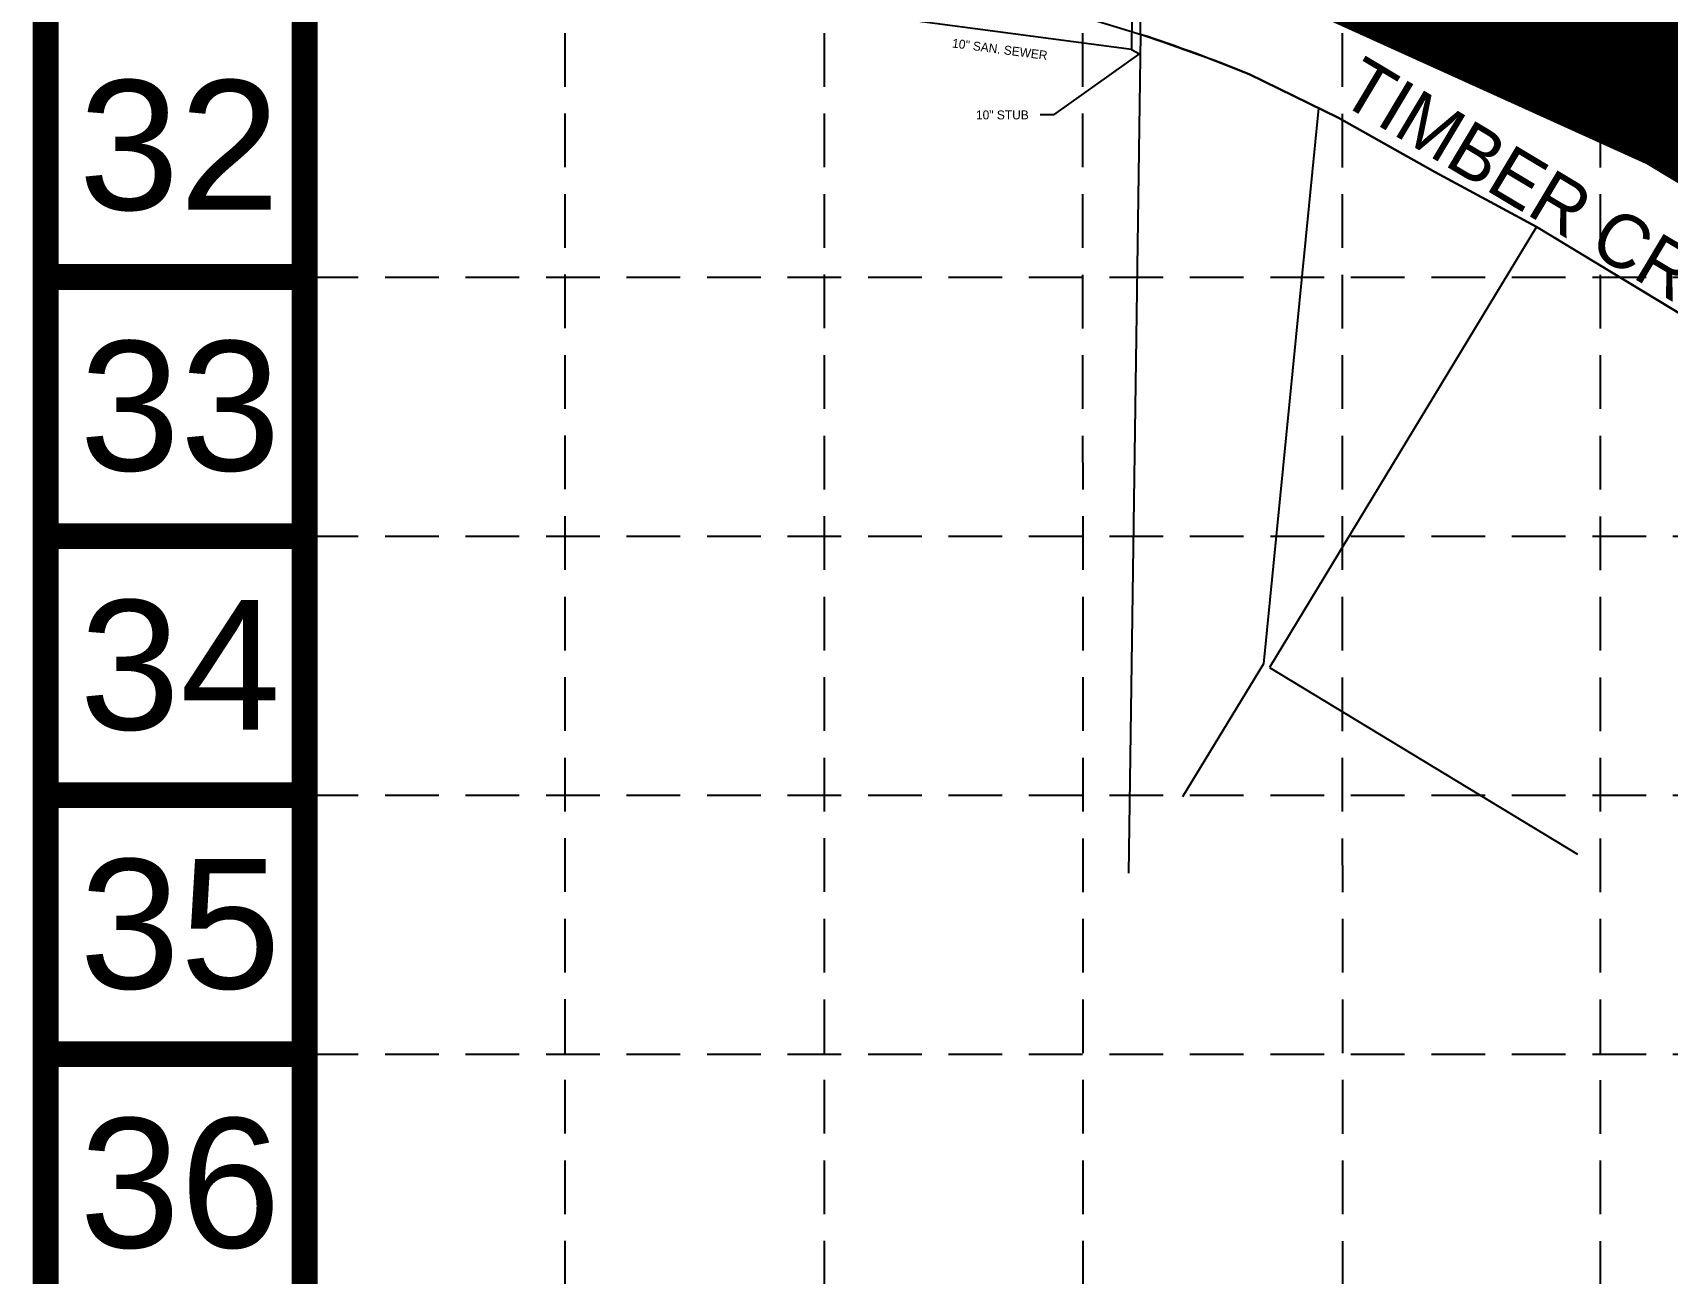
# Model space of a CAD drawing. Header units: inches. Extents: x 2439273 to 2445077, y 7048639 to 7057917.
# Drawn here: x 2439273 to 2440187, y 7052577 to 7053270 of the extents above; entities that cross this region are included whole.
import ezdxf
from ezdxf.enums import TextEntityAlignment as Align

# ---------------------------------------------------------------- set-up
doc = ezdxf.new("R2010")
doc.units = ezdxf.units.IN
doc.header["$LTSCALE"] = 300
doc.header["$MEASUREMENT"] = 0
for name, pattern in [('CONTINUOUS_LINE', [2, 1, 1]), ('HIDDEN', [0.375, 0.25, -0.125]), ('PHANTOM', [4.25, 3.5, -0.15, 0.15, -0.15, 0.15, -0.15])]:
    doc.linetypes.add(name, pattern=pattern)
for name, color, linetype in [('BASE', 7, 'Continuous'), ('BOUNDARY', 24, 'PHANTOM'), ('GRID', 254, 'HIDDEN'), ('new', 3, 'Continuous'), ('PLAT_TEXT', 50, 'Continuous'), ('Water', 5, 'PHANTOM')]:
    doc.layers.add(name, color=color, linetype=linetype)
doc.styles.get("Standard").update_dxf_attribs({"font": 'ARIAL.TTF'})
doc.styles.add('TMODELF', font='tmodelf')

msp = doc.modelspace()

# ---------------------------------------------------------------- linework, layer by layer
at = {"layer": 'BASE', "const_width": 14.48}
for points in [[(2445070.2, 7048645.88), (2445070.2, 7057910.18), (2439280.01, 7057910.18), (2439280.01, 7048645.88)], [(2444925.44, 7048790.63), (2444925.44, 7057765.42), (2439424.76, 7057765.42), (2439424.76, 7048790.63)]]:
    msp.add_lwpolyline(points, close=True, dxfattribs=at)
for points in [[(2439424.76, 7053133.27), (2439280.01, 7053133.27)], [(2439424.76, 7052988.52), (2439280.01, 7052988.52)], [(2439424.76, 7052843.76), (2439280.01, 7052843.76)], [(2439424.76, 7052699.01), (2439280.01, 7052699.01)]]:
    msp.add_lwpolyline(points, dxfattribs=at)
at = {"layer": 'BOUNDARY', "color": 7, "linetype": 'Continuous', "flags": 128}
for points in [[(2439892.07, 7053268.9), (2439901.69, 7054259.57), (2440742.68, 7054247.5), (2441794.56, 7054242.16), (2442795.54, 7052844.24), (2441884.27, 7052132.52)], [(2439892.07, 7053268.9), (2439901.69, 7054259.57), (2440742.68, 7054247.5), (2441794.56, 7054242.16), (2442795.54, 7052844.24), (2441884.27, 7052132.52)], [(2439892.07, 7053268.9), (2439885.39, 7052800.14)], [(2441215.98, 7052645.2), (2440693.73, 7052957.37), (2440687.71, 7052798.65), (2440534.04, 7052906.77), (2440440.05, 7052956.92), (2440285.63, 7053057.1), (2440113.55, 7053161.36), (2440056.92, 7053191.91), (2440002.73, 7053222.27), (2439952.93, 7053246.62)], [(2439991.54, 7053227.74), (2439960.88, 7052917.13), (2439915.54, 7052842.89)], [(2440113.55, 7053161.36), (2439964.3, 7052915.06)], [(2439964.3, 7052915.06), (2440136.37, 7052810.79)]]:
    msp.add_lwpolyline(points, dxfattribs=at)
for points in [[(2439553.96, 7053307.52), (2439553.96, 7053307.52, -0.119138), (2439952.93, 7053246.62), (2439952.93, 7053246.62)], [(2439952.93, 7053246.62), (2440002.73, 7053222.27), (2440056.92, 7053191.91), (2440113.55, 7053161.36), (2440285.63, 7053057.1), (2440440.05, 7052956.92), (2440534.04, 7052906.77), (2440687.71, 7052798.65), (2440693.73, 7052957.37), (2441215.98, 7052645.2), (2441215.98, 7052645.2, -0.127927), (2441475.59, 7052381.5), (2441475.59, 7052381.5), (2441715.85, 7051964.87)]]:
    msp.add_lwpolyline(points, format="xyb", dxfattribs=at)
at = {"layer": 'GRID', "linetype": 'HIDDEN', "ltscale": 0.4}
for p, q in [((2439570.84, 7049369.67), (2439570.06, 7057759.99)), ((2439716.21, 7049369.65), (2439714.41, 7057759.92)), ((2439860.53, 7049369.62), (2439859.2, 7057759.54)), ((2440006.06, 7049369.6), (2440003.76, 7057759.32)), ((2440149.49, 7049369.58), (2440148.88, 7057760.43)), ((2439424.76, 7053133.27), (2444925.44, 7053133.27)), ((2439424.76, 7052988.52), (2444925.44, 7052988.52)), ((2439424.76, 7052843.76), (2444925.44, 7052843.76)), ((2439424.76, 7052699.01), (2444925.44, 7052699.01))]:
    msp.add_line(p, q, dxfattribs=at)
at = {"layer": 'new', "color": 3, "linetype": 'PHANTOM', "flags": 128}
msp.add_lwpolyline([(2439892.07, 7053268.9), (2439901.69, 7054259.57), (2440742.68, 7054247.5), (2441794.56, 7054242.16), (2442795.54, 7052844.24), (2441884.27, 7052132.52)], dxfattribs=at)
at = {"layer": 'new', "color": 3, "linetype": 'Continuous', "flags": 128}
for points in [[(2439601.8, 7053746.62), (2439890.2, 7053576.37), (2439887.14, 7053260.39), (2439754.49, 7053277.95)], [(2439887.14, 7053260.39), (2439891.56, 7053258.05)]]:
    msp.add_lwpolyline(points, dxfattribs=at)
at = {"layer": 'new', "color": 3, "linetype": 'PHANTOM', "flags": 128}
msp.add_lwpolyline([(2440534.04, 7052906.77), (2440440.05, 7052956.92), (2440285.63, 7053057.1), (2440113.55, 7053161.36), (2440056.92, 7053191.91), (2440002.73, 7053222.27), (2439952.93, 7053246.62), (2439952.93, 7053246.62, 0.018869), (2439892.07, 7053268.9), (2439892.07, 7053268.9)], format="xyb", dxfattribs=at)
at = {"layer": 'new', "color": 3, "linetype": 'CONTINUOUS_LINE', "flags": 128}
msp.add_lwpolyline([(2439891.15, 7053257.76), (2439843.53, 7053223.9), (2439836.03, 7053223.9)], dxfattribs=at)
at = {"layer": 'Water', "linetype": 'Continuous', "const_width": 130, "flags": 128}
msp.add_lwpolyline([(2439493.38, 7053418.98), (2439841.98, 7053418.45), (2440205.08, 7053254.08), (2441212.95, 7052646.23), (2441332.2, 7052555.79), (2441416.5, 7052467.4), (2441506.96, 7052329.68), (2442151.18, 7051187.29), (2442131.23, 7050979.64)], dxfattribs=at)

# ---------------------------------------------------------------- texts
at = {"layer": 'BASE'}
for s, p in [('32', (2439354.71, 7053207.07)), ('33', (2439355.16, 7053061.34)), ('34', (2439355.16, 7052916.58)), ('35', (2439355.16, 7052771.83)), ('36', (2439355.16, 7052627.08))]:
    msp.add_text(s, height=72.377, dxfattribs=at).set_placement(p, align=Align.MIDDLE_CENTER)
at = {"layer": 'new', "color": 3, "linetype": 'Continuous', "style": 'TMODELF'}
msp.add_text('10" SAN. SEWER', height=5, rotation=352.45923, dxfattribs=at).set_placement((2439813.8, 7053263.08), align=Align.TOP_CENTER)
msp.add_text('10" STUB', height=5, dxfattribs=at).set_placement((2439814.87, 7053226.4), align=Align.TOP_CENTER)
at = {"layer": 'PLAT_TEXT', "color": 5, "linetype": 'Continuous', "style": 'TMODELF'}
msp.add_text('TIMBER CREEK CHANNEL', height=30, rotation=329.13144, dxfattribs=at).set_placement((2440217.98, 7053102.46), align=Align.CENTER)

doc.saveas('drawing.dxf')
